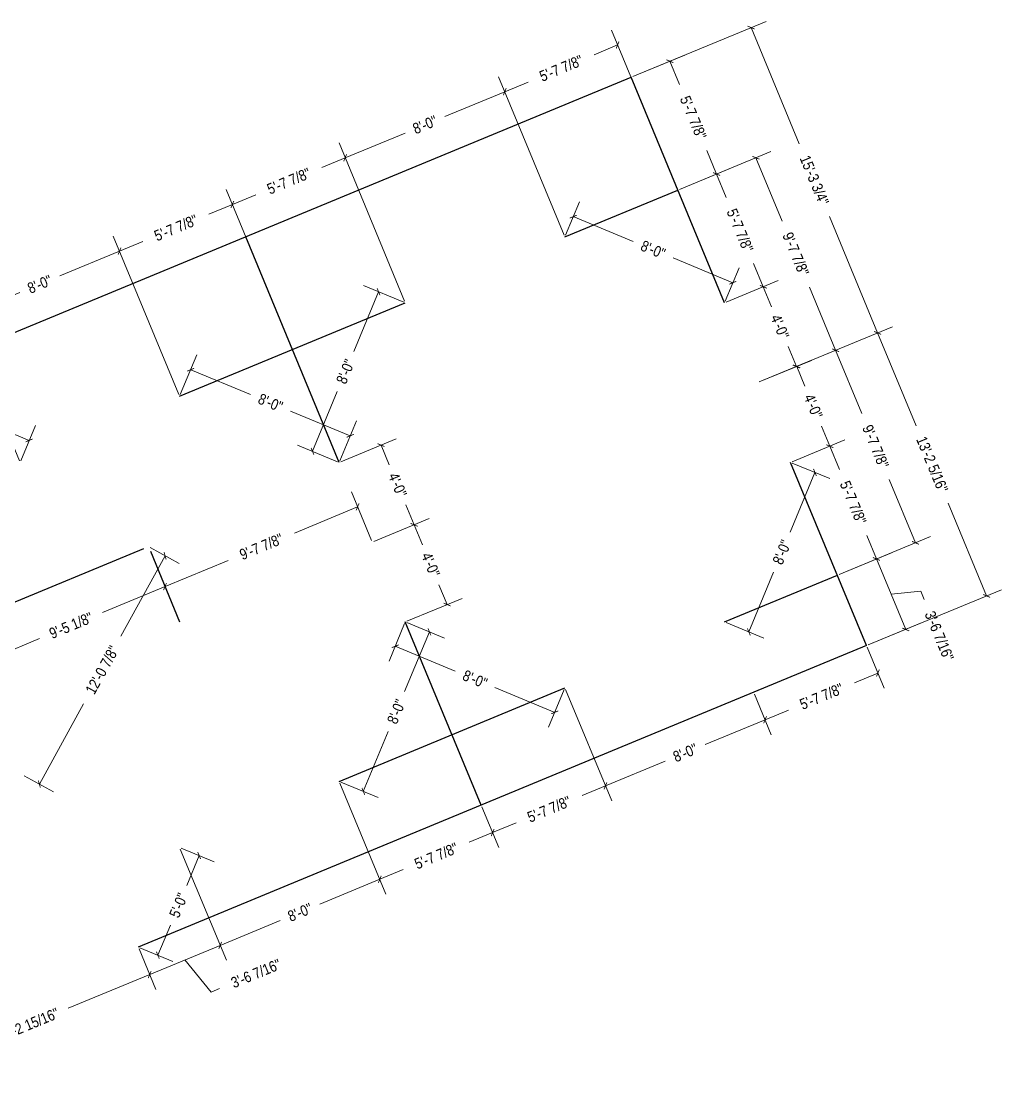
# Model space of a CAD drawing. Header units: inches. Extents: x 16134 to 18758, y 9254 to 10121.
# Drawn here: x 18213 to 18758, y 9359 to 9954 of the extents above; entities that cross this region are included whole.
import ezdxf

# ---------------------------------------------------------------- set-up
doc = ezdxf.new("R2010")
doc.units = ezdxf.units.IN
doc.header["$MEASUREMENT"] = 0
doc.styles.add('ARCHENTLTD', font='technical.ttf', dxfattribs={"height": 6})
doc.dimstyles.get("Standard").update_dxf_attribs({"dimtxt": 0.18, "dimasz": 0.18, "dimexe": 0.18, "dimexo": 0.0625, "dimgap": 0.09, "dimtad": 0, "dimtih": 1, "dimtoh": 1, "dimdec": 4, "dimzin": 0, "dimdsep": 46, "dimtxsty": 'Standard', "dimcen": 0.09, "dimadec": 0, "dimazin": 0, "dimtfac": 1, "dimtdec": 4, "dimtofl": 0, "dimtmove": 0, "dimatfit": 3, "dimfxl": 1, "dimtolj": 1, "dimtzin": 0, "dimarcsym": 0})

# ---------------------------------------------------------------- blocks, each defined once
blk = doc.blocks.new('_ArchTick')
at = {"color": 0, "linetype": 'ByBlock', "const_width": 0.15}
blk.add_lwpolyline([(-0.5, -0.5), (0.5, 0.5)], dxfattribs=at)
blk = doc.blocks.new('*D8')
at = {"color": 3, "lineweight": 9}
for p, q in [((18300.56, 9746.13), (18264.08, 9834.2)), ((18267.52, 9825.88), (18234.27, 9812.11)), ((18178.83, 9789.14), (18212.08, 9802.92)), ((18211.87, 9709.39), (18175.39, 9797.46))]:
    blk.add_line(p, q, dxfattribs=at)
at = {"color": 3, "lineweight": 9, "xscale": 3, "yscale": 3, "zscale": 3}
for p, rotation in [((18267.52, 9825.88), 22.49999999999789), ((18178.83, 9789.14), 202.4999999999979)]:
    blk.add_blockref('_ArchTick', p, dxfattribs=dict(at, rotation=rotation))
at = {"color": 3, "insert": (18223.18, 9807.51), "char_height": 6, "attachment_point": 5, "rotation": 22.5, "style": 'ARCHENTLTD'}
blk.add_mtext('\\A1;8\'-0"', dxfattribs=at)
blk = doc.blocks.new('*D9')
at = {"color": 3, "lineweight": 9}
for p, q in [((18389.25, 9709.39), (18326.79, 9860.17)), ((18330.24, 9851.86), (18317.24, 9846.47)), ((18300.56, 9746.13), (18264.08, 9834.2)), ((18267.52, 9825.88), (18280.53, 9831.27))]:
    blk.add_line(p, q, dxfattribs=at)
at = {"color": 3, "lineweight": 9, "xscale": 3, "yscale": 3, "zscale": 3}
for p, rotation in [((18330.24, 9851.86), 22.49999999999789), ((18267.52, 9825.88), 202.4999999999979)]:
    blk.add_blockref('_ArchTick', p, dxfattribs=dict(at, rotation=rotation))
at = {"color": 3, "insert": (18298.88, 9838.87), "char_height": 6, "attachment_point": 5, "rotation": 22.5, "style": 'ARCHENTLTD'}
blk.add_mtext('\\A1;5\'-7 7/8"', dxfattribs=at)
blk = doc.blocks.new('*D10')
at = {"color": 3, "lineweight": 9}
for p, q in [((18425.99, 9798.08), (18389.51, 9886.15)), ((18392.95, 9877.84), (18379.95, 9872.45)), ((18389.25, 9709.39), (18326.79, 9860.17)), ((18330.24, 9851.86), (18343.24, 9857.24))]:
    blk.add_line(p, q, dxfattribs=at)
at = {"color": 3, "lineweight": 9, "xscale": 3, "yscale": 3, "zscale": 3}
for p, rotation in [((18392.95, 9877.84), 22.49999999999789), ((18330.24, 9851.86), 202.4999999999979)]:
    blk.add_blockref('_ArchTick', p, dxfattribs=dict(at, rotation=rotation))
at = {"color": 3, "insert": (18361.6, 9864.85), "char_height": 6, "attachment_point": 5, "rotation": 22.5, "style": 'ARCHENTLTD'}
blk.add_mtext('\\A1;5\'-7 7/8"', dxfattribs=at)
blk = doc.blocks.new('*D11')
at = {"color": 3, "lineweight": 9}
for p, q in [((18514.68, 9834.82), (18478.2, 9922.89)), ((18481.65, 9914.57), (18448.39, 9900.8)), ((18392.95, 9877.84), (18426.21, 9891.61)), ((18425.99, 9798.08), (18389.51, 9886.15))]:
    blk.add_line(p, q, dxfattribs=at)
at = {"color": 3, "lineweight": 9, "xscale": 3, "yscale": 3, "zscale": 3}
for p, rotation in [((18481.65, 9914.57), 22.49999999999789), ((18392.95, 9877.84), 202.4999999999979)]:
    blk.add_blockref('_ArchTick', p, dxfattribs=dict(at, rotation=rotation))
at = {"color": 3, "insert": (18437.3, 9896.2), "char_height": 6, "attachment_point": 5, "rotation": 22.5, "style": 'ARCHENTLTD'}
blk.add_mtext('\\A1;8\'-0"', dxfattribs=at)
blk = doc.blocks.new('*D12')
at = {"color": 3, "lineweight": 9}
for p, q in [((18603.37, 9798.08), (18540.92, 9948.87)), ((18544.36, 9940.55), (18531.36, 9935.17)), ((18514.68, 9834.82), (18478.2, 9922.89)), ((18481.65, 9914.57), (18494.65, 9919.96))]:
    blk.add_line(p, q, dxfattribs=at)
at = {"color": 3, "lineweight": 9, "xscale": 3, "yscale": 3, "zscale": 3}
for p, rotation in [((18544.36, 9940.55), 22.49999999999789), ((18481.65, 9914.57), 202.4999999999979)]:
    blk.add_blockref('_ArchTick', p, dxfattribs=dict(at, rotation=rotation))
at = {"color": 3, "insert": (18513, 9927.56), "char_height": 6, "attachment_point": 5, "rotation": 22.5, "style": 'ARCHENTLTD'}
blk.add_mtext('\\A1;5\'-7 7/8"', dxfattribs=at)
blk = doc.blocks.new('*D13')
at = {"color": 3, "lineweight": 9}
for p, q in [((18604.68, 9797.54), (18633.65, 9809.54)), ((18625.34, 9806.1), (18629.92, 9795.03)), ((18643.71, 9761.75), (18639.13, 9772.81)), ((18623.05, 9753.19), (18652.02, 9765.2))]:
    blk.add_line(p, q, dxfattribs=at)
at = {"color": 3, "lineweight": 9, "xscale": 3, "yscale": 3, "zscale": 3}
for p, rotation in [((18625.34, 9806.1), 112.5000000000001), ((18643.71, 9761.75), 292.5000000000001)]:
    blk.add_blockref('_ArchTick', p, dxfattribs=dict(at, rotation=rotation))
at = {"color": 3, "insert": (18634.52, 9783.92), "char_height": 6, "attachment_point": 5, "rotation": 292.5, "style": 'ARCHENTLTD'}
blk.add_mtext('\\A1;4\'-0"', dxfattribs=at)
blk = doc.blocks.new('*D14')
at = {"color": 3, "lineweight": 9}
for p, q in [((18578.7, 9860.26), (18607.68, 9872.26)), ((18599.36, 9868.81), (18604.75, 9855.81)), ((18625.34, 9806.1), (18619.95, 9819.1)), ((18604.68, 9797.54), (18633.65, 9809.54))]:
    blk.add_line(p, q, dxfattribs=at)
at = {"color": 3, "lineweight": 9, "xscale": 3, "yscale": 3, "zscale": 3}
for p, rotation in [((18599.36, 9868.81), 112.5000000000001), ((18625.34, 9806.1), 292.5000000000001)]:
    blk.add_blockref('_ArchTick', p, dxfattribs=dict(at, rotation=rotation))
at = {"color": 3, "insert": (18612.35, 9837.45), "char_height": 6, "attachment_point": 5, "rotation": 292.5, "style": 'ARCHENTLTD'}
blk.add_mtext('\\A1;5\'-7 7/8"', dxfattribs=at)
blk = doc.blocks.new('*D15')
at = {"color": 3, "lineweight": 9}
for p, q in [((18552.73, 9922.97), (18581.7, 9934.97)), ((18573.38, 9931.53), (18578.77, 9918.52)), ((18599.36, 9868.81), (18593.98, 9881.81)), ((18578.7, 9860.26), (18607.68, 9872.26))]:
    blk.add_line(p, q, dxfattribs=at)
at = {"color": 3, "lineweight": 9, "xscale": 3, "yscale": 3, "zscale": 3}
for p, rotation in [((18573.38, 9931.53), 112.5000000000001), ((18599.36, 9868.81), 292.5000000000001)]:
    blk.add_blockref('_ArchTick', p, dxfattribs=dict(at, rotation=rotation))
at = {"color": 3, "insert": (18586.37, 9900.17), "char_height": 6, "attachment_point": 5, "rotation": 292.5, "style": 'ARCHENTLTD'}
blk.add_mtext('\\A1;5\'-7 7/8"', dxfattribs=at)
blk = doc.blocks.new('*D16')
at = {"color": 3, "lineweight": 9}
for p, q in [((18623.05, 9753.19), (18652.19, 9765.27)), ((18643.88, 9761.82), (18648.46, 9750.76)), ((18662.25, 9717.48), (18657.66, 9728.54)), ((18641.42, 9708.85), (18670.56, 9720.92))]:
    blk.add_line(p, q, dxfattribs=at)
at = {"color": 3, "lineweight": 9, "xscale": 3, "yscale": 3, "zscale": 3}
for p, rotation in [((18643.88, 9761.82), 112.5000000000026), ((18662.25, 9717.48), 292.5000000000026)]:
    blk.add_blockref('_ArchTick', p, dxfattribs=dict(at, rotation=rotation))
at = {"color": 3, "insert": (18653.06, 9739.65), "char_height": 6, "attachment_point": 5, "rotation": 292.5, "style": 'ARCHENTLTD'}
blk.add_mtext('\\A1;4\'-0"', dxfattribs=at)
blk = doc.blocks.new('*D17')
at = {"color": 3, "lineweight": 9}
for p, q in [((18641.42, 9708.85), (18670.56, 9720.92)), ((18662.25, 9717.48), (18667.63, 9704.47)), ((18688.22, 9654.76), (18682.84, 9667.76)), ((18667.4, 9646.13), (18696.54, 9658.2))]:
    blk.add_line(p, q, dxfattribs=at)
at = {"color": 3, "lineweight": 9, "xscale": 3, "yscale": 3, "zscale": 3}
for p, rotation in [((18662.25, 9717.48), 112.5000000000026), ((18688.22, 9654.76), 292.5000000000026)]:
    blk.add_blockref('_ArchTick', p, dxfattribs=dict(at, rotation=rotation))
at = {"color": 3, "insert": (18675.24, 9686.12), "char_height": 6, "attachment_point": 5, "rotation": 292.5, "style": 'ARCHENTLTD'}
blk.add_mtext('\\A1;5\'-7 7/8"', dxfattribs=at)
blk = doc.blocks.new('*D18')
at = {"color": 3, "lineweight": 9}
for p, q in [((18667.4, 9646.13), (18696.54, 9658.2)), ((18688.22, 9654.76), (18704.46, 9615.56)), ((18696.34, 9635.16), (18712.81, 9636.83)), ((18712.81, 9636.83), (18714.72, 9632.22)), ((18683.63, 9606.94), (18712.77, 9619.01))]:
    blk.add_line(p, q, dxfattribs=at)
at = {"color": 3, "lineweight": 9, "xscale": 3, "yscale": 3, "zscale": 3}
for p, rotation in [((18688.22, 9654.76), 112.5000000000026), ((18704.46, 9615.56), 292.5000000000026)]:
    blk.add_blockref('_ArchTick', p, dxfattribs=dict(at, rotation=rotation))
at = {"color": 3, "insert": (18723.12, 9611.95), "char_height": 6, "attachment_point": 5, "rotation": 292.5, "style": 'ARCHENTLTD'}
blk.add_mtext('\\A1;3\'-6 7/16"', dxfattribs=at)
blk = doc.blocks.new('*D20')
at = {"color": 3, "lineweight": 9}
for p, q in [((18123.94, 9746.13), (18132.07, 9765.75)), ((18128.62, 9757.44), (18161.88, 9743.66)), ((18217.32, 9720.7), (18184.06, 9734.47)), ((18212.63, 9709.39), (18220.76, 9729.02))]:
    blk.add_line(p, q, dxfattribs=at)
at = {"color": 3, "lineweight": 9, "xscale": 3, "yscale": 3, "zscale": 3}
for p, rotation in [((18128.62, 9757.44), 157.5000000000009), ((18217.32, 9720.7), 337.5000000000009)]:
    blk.add_blockref('_ArchTick', p, dxfattribs=dict(at, rotation=rotation))
at = {"color": 3, "insert": (18172.97, 9739.07), "char_height": 6, "attachment_point": 5, "rotation": 337.5, "style": 'ARCHENTLTD'}
blk.add_mtext('\\A1;8\'-0"', dxfattribs=at)
blk = doc.blocks.new('*D21')
at = {"color": 3, "lineweight": 9}
for p, q in [((18515.45, 9834.82), (18523.15, 9853.43)), ((18519.71, 9845.11), (18552.96, 9831.34)), ((18608.4, 9808.37), (18575.15, 9822.15)), ((18604.14, 9798.08), (18611.85, 9816.69))]:
    blk.add_line(p, q, dxfattribs=at)
at = {"color": 3, "lineweight": 9, "xscale": 3, "yscale": 3, "zscale": 3}
for p, rotation in [((18519.71, 9845.11), 157.5000000000001), ((18608.4, 9808.37), 337.5000000000001)]:
    blk.add_blockref('_ArchTick', p, dxfattribs=dict(at, rotation=rotation))
at = {"color": 3, "insert": (18564.06, 9826.74), "char_height": 6, "attachment_point": 5, "rotation": 337.5, "style": 'ARCHENTLTD'}
blk.add_mtext('\\A1;8\'-0"', dxfattribs=at)
blk = doc.blocks.new('*D22')
at = {"color": 3, "lineweight": 9}
for p, q in [((18641.42, 9708.08), (18662.36, 9699.41)), ((18654.04, 9702.85), (18640.27, 9669.6)), ((18617.31, 9614.16), (18631.08, 9647.41)), ((18604.68, 9619.39), (18625.62, 9610.72))]:
    blk.add_line(p, q, dxfattribs=at)
at = {"color": 3, "lineweight": 9, "xscale": 3, "yscale": 3, "zscale": 3}
for p, rotation in [((18654.04, 9702.85), 67.49999999999824), ((18617.31, 9614.16), 247.4999999999982)]:
    blk.add_blockref('_ArchTick', p, dxfattribs=dict(at, rotation=rotation))
at = {"color": 3, "insert": (18635.68, 9658.51), "char_height": 6, "attachment_point": 5, "rotation": 67.5, "style": 'ARCHENTLTD'}
blk.add_mtext('\\A1;8\'-0"', dxfattribs=at)
blk = doc.blocks.new('*D23')
at = {"color": 3, "lineweight": 9}
for p, q in [((18683.09, 9605.63), (18692.46, 9583)), ((18689.02, 9591.31), (18676.02, 9585.93)), ((18620.37, 9579.65), (18629.75, 9557.02)), ((18626.31, 9565.34), (18639.31, 9570.72))]:
    blk.add_line(p, q, dxfattribs=at)
at = {"color": 3, "lineweight": 9, "xscale": 3, "yscale": 3, "zscale": 3}
for p, rotation in [((18689.02, 9591.31), 22.49999999999912), ((18626.31, 9565.34), 202.4999999999991)]:
    blk.add_blockref('_ArchTick', p, dxfattribs=dict(at, rotation=rotation))
at = {"color": 3, "insert": (18657.66, 9578.32), "char_height": 6, "attachment_point": 5, "rotation": 22.5, "style": 'ARCHENTLTD'}
blk.add_mtext('\\A1;5\'-7 7/8"', dxfattribs=at)
blk = doc.blocks.new('*D24')
at = {"color": 3, "lineweight": 9}
for p, q in [((18515.45, 9582.11), (18541.06, 9520.28)), ((18620.37, 9579.65), (18629.75, 9557.02)), ((18626.31, 9565.34), (18593.05, 9551.56)), ((18537.61, 9528.6), (18570.86, 9542.37))]:
    blk.add_line(p, q, dxfattribs=at)
at = {"color": 3, "lineweight": 9, "xscale": 3, "yscale": 3, "zscale": 3}
for p, rotation in [((18626.31, 9565.34), 22.49999999999904), ((18537.61, 9528.6), 202.499999999999)]:
    blk.add_blockref('_ArchTick', p, dxfattribs=dict(at, rotation=rotation))
at = {"color": 3, "insert": (18581.96, 9546.97), "char_height": 6, "attachment_point": 5, "rotation": 22.5, "style": 'ARCHENTLTD'}
blk.add_mtext('\\A1;8\'-0"', dxfattribs=at)
blk = doc.blocks.new('*D25')
at = {"color": 3, "lineweight": 9}
for p, q in [((18515.45, 9582.11), (18541.06, 9520.28)), ((18537.61, 9528.6), (18524.61, 9523.21)), ((18468.97, 9516.94), (18478.34, 9494.31)), ((18474.9, 9502.62), (18487.9, 9508.01))]:
    blk.add_line(p, q, dxfattribs=at)
at = {"color": 3, "lineweight": 9, "xscale": 3, "yscale": 3, "zscale": 3}
for p, rotation in [((18537.61, 9528.6), 22.49999999999904), ((18474.9, 9502.62), 202.499999999999)]:
    blk.add_blockref('_ArchTick', p, dxfattribs=dict(at, rotation=rotation))
at = {"color": 3, "insert": (18506.26, 9515.61), "char_height": 6, "attachment_point": 5, "rotation": 22.5, "style": 'ARCHENTLTD'}
blk.add_mtext('\\A1;5\'-7 7/8"', dxfattribs=at)
blk = doc.blocks.new('*D26')
at = {"color": 3, "lineweight": 9}
for p, q in [((18390.02, 9530.16), (18415.63, 9468.33)), ((18468.97, 9516.94), (18478.34, 9494.31)), ((18474.9, 9502.62), (18461.9, 9497.23)), ((18412.18, 9476.64), (18425.19, 9482.03))]:
    blk.add_line(p, q, dxfattribs=at)
at = {"color": 3, "lineweight": 9, "xscale": 3, "yscale": 3, "zscale": 3}
for p, rotation in [((18474.9, 9502.62), 22.49999999999904), ((18412.18, 9476.64), 202.499999999999)]:
    blk.add_blockref('_ArchTick', p, dxfattribs=dict(at, rotation=rotation))
at = {"color": 3, "insert": (18443.54, 9489.63), "char_height": 6, "attachment_point": 5, "rotation": 22.5, "style": 'ARCHENTLTD'}
blk.add_mtext('\\A1;5\'-7 7/8"', dxfattribs=at)
blk = doc.blocks.new('*D27')
at = {"color": 3, "lineweight": 9}
for p, q in [((18390.02, 9530.16), (18415.63, 9468.33)), ((18301.32, 9493.42), (18326.93, 9431.59)), ((18412.18, 9476.64), (18378.93, 9462.87)), ((18323.49, 9439.91), (18356.74, 9453.68))]:
    blk.add_line(p, q, dxfattribs=at)
at = {"color": 3, "lineweight": 9, "xscale": 3, "yscale": 3, "zscale": 3}
for p, rotation in [((18412.18, 9476.64), 22.49999999999904), ((18323.49, 9439.91), 202.499999999999)]:
    blk.add_blockref('_ArchTick', p, dxfattribs=dict(at, rotation=rotation))
at = {"color": 3, "insert": (18367.84, 9458.27), "char_height": 6, "attachment_point": 5, "rotation": 22.5, "style": 'ARCHENTLTD'}
blk.add_mtext('\\A1;8\'-0"', dxfattribs=at)
blk = doc.blocks.new('*D28')
at = {"color": 3, "lineweight": 9}
for p, q in [((18301.32, 9493.42), (18326.93, 9431.59)), ((18278.36, 9437.99), (18287.74, 9415.35)), ((18323.49, 9439.91), (18284.29, 9423.67)), ((18303.89, 9431.79), (18318.45, 9413.94)), ((18318.45, 9413.94), (18323.07, 9415.85))]:
    blk.add_line(p, q, dxfattribs=at)
at = {"color": 3, "lineweight": 9, "xscale": 3, "yscale": 3, "zscale": 3}
for p, rotation in [((18323.49, 9439.91), 22.49999999999904), ((18284.29, 9423.67), 202.499999999999)]:
    blk.add_blockref('_ArchTick', p, dxfattribs=dict(at, rotation=rotation))
at = {"color": 3, "insert": (18343.33, 9424.25), "char_height": 6, "attachment_point": 5, "rotation": 22.5, "style": 'ARCHENTLTD'}
blk.add_mtext('\\A1;3\'-6 7/16"', dxfattribs=at)
blk = doc.blocks.new('*D29')
at = {"color": 3, "lineweight": 9}
for p, q in [((18278.36, 9437.99), (18287.74, 9415.35)), ((18284.29, 9423.67), (18239, 9404.91)), ((18148.56, 9367.45), (18193.86, 9386.21)), ((18142.63, 9381.77), (18152.01, 9359.13))]:
    blk.add_line(p, q, dxfattribs=at)
at = {"color": 3, "lineweight": 9, "xscale": 3, "yscale": 3, "zscale": 3}
for p, rotation in [((18284.29, 9423.67), 22.49999999999904), ((18148.56, 9367.45), 202.499999999999)]:
    blk.add_blockref('_ArchTick', p, dxfattribs=dict(at, rotation=rotation))
at = {"color": 3, "insert": (18216.43, 9395.56), "char_height": 6, "attachment_point": 5, "rotation": 22.5, "style": 'ARCHENTLTD'}
blk.add_mtext('\\A1;12\'-2 15/16"', dxfattribs=at)
blk = doc.blocks.new('*D33')
at = {"color": 3, "lineweight": 9}
for p, q in [((18439.77, 9614.22), (18425.99, 9580.97)), ((18427.3, 9619.39), (18448.08, 9610.78)), ((18403.03, 9525.53), (18416.8, 9558.78)), ((18390.56, 9530.7), (18411.34, 9522.09))]:
    blk.add_line(p, q, dxfattribs=at)
at = {"color": 3, "lineweight": 9, "xscale": 3, "yscale": 3, "zscale": 3}
for p, rotation in [((18439.77, 9614.22), 67.49999999999908), ((18403.03, 9525.53), 247.4999999999991)]:
    blk.add_blockref('_ArchTick', p, dxfattribs=dict(at, rotation=rotation))
at = {"color": 3, "insert": (18421.4, 9569.88), "char_height": 6, "attachment_point": 5, "rotation": 67.5, "style": 'ARCHENTLTD'}
blk.add_mtext('\\A1;8\'-0"', dxfattribs=at)
blk = doc.blocks.new('*D34')
at = {"color": 3, "lineweight": 9}
for p, q in [((18301.87, 9493.96), (18320.12, 9486.4)), ((18311.8, 9489.84), (18304.87, 9473.11)), ((18288.84, 9434.41), (18295.77, 9451.15)), ((18278.9, 9438.53), (18297.15, 9430.97))]:
    blk.add_line(p, q, dxfattribs=at)
at = {"color": 3, "lineweight": 9, "xscale": 3, "yscale": 3, "zscale": 3}
for p, rotation in [((18311.8, 9489.84), 67.49999999999874), ((18288.84, 9434.41), 247.4999999999987)]:
    blk.add_blockref('_ArchTick', p, dxfattribs=dict(at, rotation=rotation))
at = {"color": 3, "insert": (18300.32, 9462.13), "char_height": 6, "attachment_point": 5, "rotation": 67.5, "style": 'ARCHENTLTD'}
blk.add_mtext('\\A1;5\'-0"', dxfattribs=at)
blk = doc.blocks.new('*D71')
at = {"color": 3, "lineweight": 9}
for p, q in [((18425.99, 9618.85), (18417.31, 9597.9)), ((18420.75, 9606.21), (18454.01, 9592.44)), ((18509.45, 9569.47), (18476.19, 9583.25)), ((18514.68, 9582.11), (18506, 9561.16))]:
    blk.add_line(p, q, dxfattribs=at)
at = {"color": 3, "lineweight": 9, "xscale": 3, "yscale": 3, "zscale": 3}
for p, rotation in [((18420.75, 9606.21), 157.5000000000049), ((18509.45, 9569.47), 337.5000000000049)]:
    blk.add_blockref('_ArchTick', p, dxfattribs=dict(at, rotation=rotation))
at = {"color": 3, "insert": (18465.1, 9587.84), "char_height": 6, "attachment_point": 5, "rotation": 337.5, "style": 'ARCHENTLTD'}
blk.add_mtext('\\A1;8\'-0"', dxfattribs=at)
blk = doc.blocks.new('*D72')
at = {"color": 3, "lineweight": 9}
for p, q in [((18301.32, 9746.13), (18310.51, 9768.3)), ((18307.07, 9759.99), (18340.32, 9746.22)), ((18395.76, 9723.25), (18362.51, 9737.03)), ((18390.02, 9709.39), (18399.2, 9731.57))]:
    blk.add_line(p, q, dxfattribs=at)
at = {"color": 3, "lineweight": 9, "xscale": 3, "yscale": 3, "zscale": 3}
for p, rotation in [((18307.07, 9759.99), 157.5000000000001), ((18395.76, 9723.25), 337.5000000000001)]:
    blk.add_blockref('_ArchTick', p, dxfattribs=dict(at, rotation=rotation))
at = {"color": 3, "insert": (18351.41, 9741.62), "char_height": 6, "attachment_point": 5, "rotation": 337.5, "style": 'ARCHENTLTD'}
blk.add_mtext('\\A1;8\'-0"', dxfattribs=at)
blk = doc.blocks.new('*D73')
at = {"color": 3, "lineweight": 9}
for p, q in [((18425.45, 9797.54), (18403.19, 9806.76)), ((18411.51, 9803.32), (18397.73, 9770.06)), ((18374.77, 9714.62), (18388.54, 9747.88)), ((18388.71, 9708.85), (18366.45, 9718.07))]:
    blk.add_line(p, q, dxfattribs=at)
at = {"color": 3, "lineweight": 9, "xscale": 3, "yscale": 3, "zscale": 3}
for p, rotation in [((18411.51, 9803.32), 67.4999999999999), ((18374.77, 9714.62), 247.4999999999999)]:
    blk.add_blockref('_ArchTick', p, dxfattribs=dict(at, rotation=rotation))
at = {"color": 3, "insert": (18393.14, 9758.97), "char_height": 6, "attachment_point": 5, "rotation": 67.5, "style": 'ARCHENTLTD'}
blk.add_mtext('\\A1;8\'-0"', dxfattribs=at)
blk = doc.blocks.new('*D97')
at = {"color": 3, "lineweight": 9}
for p, q in [((18552.73, 9922.97), (18626.86, 9953.68)), ((18618.55, 9950.23), (18645.32, 9885.59)), ((18688.87, 9780.46), (18662.09, 9845.1)), ((18623.05, 9753.19), (18697.18, 9783.9))]:
    blk.add_line(p, q, dxfattribs=at)
at = {"color": 3, "lineweight": 9, "xscale": 3, "yscale": 3, "zscale": 3}
for p, rotation in [((18618.55, 9950.23), 112.4999999999983), ((18688.87, 9780.46), 292.4999999999983)]:
    blk.add_blockref('_ArchTick', p, dxfattribs=dict(at, rotation=rotation))
at = {"color": 3, "insert": (18653.71, 9865.35), "char_height": 6, "attachment_point": 5, "rotation": 292.5, "style": 'ARCHENTLTD'}
blk.add_mtext('\\A1;15\'-3 3/4"', dxfattribs=at)
blk = doc.blocks.new('*D98')
at = {"color": 3, "lineweight": 9}
for p, q in [((18578.7, 9860.26), (18629.51, 9881.3)), ((18621.19, 9877.86), (18635.76, 9842.68)), ((18665.54, 9770.79), (18650.97, 9805.97)), ((18623.05, 9753.19), (18673.85, 9774.24))]:
    blk.add_line(p, q, dxfattribs=at)
at = {"color": 3, "lineweight": 9, "xscale": 3, "yscale": 3, "zscale": 3}
for p, rotation in [((18621.19, 9877.86), 112.5000000000018), ((18665.54, 9770.79), 292.5000000000019)]:
    blk.add_blockref('_ArchTick', p, dxfattribs=dict(at, rotation=rotation))
at = {"color": 3, "insert": (18643.37, 9824.32), "char_height": 6, "attachment_point": 5, "rotation": 292.5, "style": 'ARCHENTLTD'}
blk.add_mtext('\\A1;9\'-7 7/8"', dxfattribs=at)
blk = doc.blocks.new('*D99')
at = {"color": 3, "lineweight": 9}
for p, q in [((18407.62, 9665.04), (18396.43, 9692.07)), ((18399.87, 9683.75), (18364.7, 9669.18)), ((18292.81, 9639.41), (18327.98, 9653.97)), ((18300.56, 9620.7), (18289.37, 9647.72))]:
    blk.add_line(p, q, dxfattribs=at)
at = {"color": 3, "lineweight": 9, "xscale": 3, "yscale": 3, "zscale": 3}
for p, rotation in [((18399.87, 9683.75), 22.49999999999912), ((18292.81, 9639.41), 202.4999999999991)]:
    blk.add_blockref('_ArchTick', p, dxfattribs=dict(at, rotation=rotation))
at = {"color": 3, "insert": (18346.34, 9661.58), "char_height": 6, "attachment_point": 5, "rotation": 22.5, "style": 'ARCHENTLTD'}
blk.add_mtext('\\A1;9\'-7 7/8"', dxfattribs=at)
blk = doc.blocks.new('*D100')
at = {"color": 3, "lineweight": 9}
for p, q in [((18300.56, 9620.7), (18289.37, 9647.72)), ((18292.81, 9639.41), (18258.09, 9625.02)), ((18179.49, 9617.36), (18191.73, 9587.8)), ((18188.29, 9596.11), (18223.01, 9610.49))]:
    blk.add_line(p, q, dxfattribs=at)
at = {"color": 3, "lineweight": 9, "xscale": 3, "yscale": 3, "zscale": 3}
for p, rotation in [((18292.81, 9639.41), 22.49999999999912), ((18188.29, 9596.11), 202.4999999999991)]:
    blk.add_blockref('_ArchTick', p, dxfattribs=dict(at, rotation=rotation))
at = {"color": 3, "insert": (18240.55, 9617.76), "char_height": 6, "attachment_point": 5, "rotation": 22.5, "style": 'ARCHENTLTD'}
blk.add_mtext('\\A1;9\'-5 1/8"', dxfattribs=at)
blk = doc.blocks.new('*D105')
at = {"color": 3, "lineweight": 9}
for p, q in [((18292.86, 9656.49), (18268.26, 9611.84)), ((18284.5, 9661.1), (18300.74, 9652.15)), ((18222.97, 9529.59), (18247.56, 9574.25)), ((18214.61, 9534.19), (18230.85, 9525.25))]:
    blk.add_line(p, q, dxfattribs=at)
at = {"color": 3, "lineweight": 9, "xscale": 3, "yscale": 3, "zscale": 3}
for p, rotation in [((18292.86, 9656.49), 61.15801686161419), ((18222.97, 9529.59), 241.1580168616142)]:
    blk.add_blockref('_ArchTick', p, dxfattribs=dict(at, rotation=rotation))
at = {"color": 3, "insert": (18257.91, 9593.04), "char_height": 6, "attachment_point": 5, "rotation": 61.15802, "style": 'ARCHENTLTD'}
blk.add_mtext('\\A1;12\'-0 7/8"', dxfattribs=at)
blk = doc.blocks.new('*D107')
at = {"color": 3, "lineweight": 9}
for p, q in [((18390.56, 9708.85), (18421.19, 9721.54)), ((18412.87, 9718.09), (18417.46, 9707.03)), ((18431.24, 9673.75), (18426.66, 9684.81)), ((18408.93, 9664.5), (18439.56, 9677.19))]:
    blk.add_line(p, q, dxfattribs=at)
at = {"color": 3, "lineweight": 9, "xscale": 3, "yscale": 3, "zscale": 3}
for p, rotation in [((18412.87, 9718.09), 112.5000000000017), ((18431.24, 9673.75), 292.5000000000018)]:
    blk.add_blockref('_ArchTick', p, dxfattribs=dict(at, rotation=rotation))
at = {"color": 3, "insert": (18422.06, 9695.92), "char_height": 6, "attachment_point": 5, "rotation": 292.5, "style": 'ARCHENTLTD'}
blk.add_mtext('\\A1;4\'-0"', dxfattribs=at)
blk = doc.blocks.new('*D108')
at = {"color": 3, "lineweight": 9}
for p, q in [((18408.93, 9664.5), (18439.56, 9677.19)), ((18431.24, 9673.75), (18435.83, 9662.68)), ((18449.61, 9629.4), (18445.03, 9640.46)), ((18427.3, 9620.16), (18457.93, 9632.84))]:
    blk.add_line(p, q, dxfattribs=at)
at = {"color": 3, "lineweight": 9, "xscale": 3, "yscale": 3, "zscale": 3}
for p, rotation in [((18431.24, 9673.75), 112.5000000000017), ((18449.61, 9629.4), 292.5000000000018)]:
    blk.add_blockref('_ArchTick', p, dxfattribs=dict(at, rotation=rotation))
at = {"color": 3, "insert": (18440.43, 9651.57), "char_height": 6, "attachment_point": 5, "rotation": 292.5, "style": 'ARCHENTLTD'}
blk.add_mtext('\\A1;4\'-0"', dxfattribs=at)
blk = doc.blocks.new('*D109')
at = {"color": 3, "lineweight": 9}
for p, q in [((18623.05, 9753.19), (18673.85, 9774.24)), ((18665.54, 9770.79), (18680.11, 9735.62)), ((18709.89, 9663.73), (18695.32, 9698.9)), ((18667.4, 9646.13), (18718.2, 9667.18))]:
    blk.add_line(p, q, dxfattribs=at)
at = {"color": 3, "lineweight": 9, "xscale": 3, "yscale": 3, "zscale": 3}
for p, rotation in [((18665.54, 9770.79), 112.5000000000019), ((18709.89, 9663.73), 292.5000000000019)]:
    blk.add_blockref('_ArchTick', p, dxfattribs=dict(at, rotation=rotation))
at = {"color": 3, "insert": (18687.71, 9717.26), "char_height": 6, "attachment_point": 5, "rotation": 292.5, "style": 'ARCHENTLTD'}
blk.add_mtext('\\A1;9\'-7 7/8"', dxfattribs=at)
blk = doc.blocks.new('*D110')
at = {"color": 3, "lineweight": 9}
for p, q in [((18623.05, 9753.19), (18697.18, 9783.9)), ((18688.87, 9780.46), (18710.27, 9728.8)), ((18749.45, 9634.2), (18728.05, 9685.86)), ((18683.63, 9606.94), (18757.77, 9637.64))]:
    blk.add_line(p, q, dxfattribs=at)
at = {"color": 3, "lineweight": 9, "xscale": 3, "yscale": 3, "zscale": 3}
for p, rotation in [((18688.87, 9780.46), 112.4999999999983), ((18749.45, 9634.2), 292.4999999999983)]:
    blk.add_blockref('_ArchTick', p, dxfattribs=dict(at, rotation=rotation))
at = {"color": 3, "insert": (18719.16, 9707.33), "char_height": 6, "attachment_point": 5, "rotation": 292.5, "style": 'ARCHENTLTD'}
blk.add_mtext('\\A1;13\'-2 5/16"', dxfattribs=at)

msp = doc.modelspace()

# ---------------------------------------------------------------- linework, layer by layer
at = {"color": 6}
for p, q in [((18123.55651, 9745.20263), (18551.80147, 9922.5875)), ((18603.7563, 9797.15746), (18551.80147, 9922.5875)), ((18515.06386, 9833.89507), (18577.77889, 9859.87248)), ((18389.63382, 9708.46502), (18337.67899, 9833.89507)), ((18300.94139, 9745.20263), (18426.37143, 9797.15746)), ((18682.70721, 9606.55311), (18640.49391, 9708.46502)), ((17983.35071, 9537.20047), (18281.08429, 9660.52576)), ((18284.67734, 9659.03747), (18300.94139, 9619.77259)), ((18603.7563, 9619.77259), (18666.47132, 9645.75)), ((18468.58473, 9517.86068), (18426.37143, 9619.77259)), ((18682.70721, 9606.55311), (18277.98038, 9438.90977)), ((18389.63382, 9531.08015), (18515.06386, 9583.03498))]:
    msp.add_line(p, q, dxfattribs=at)

# ---------------------------------------------------------------- dimensions: what is measured, and where the dimension line sits
for p1, p2, distance, picture, middle in [((18551.80147, 9922.5875), (18622.1251, 9752.81124), 72.24277, '*D97', (18653.70691, 9865.34548)), ((18577.778887, 9859.872482), (18622.125105, 9752.811242), 46.991097, '*D98', (18643.366109, 9824.324576)), ((18515.06386, 9833.89507), (18603.7563, 9797.15746), 12.13996, '*D21', (18564.05584, 9826.74212)), ((18389.63382, 9708.46502), (18426.37143, 9797.15746), 16.0911, '*D73', (18393.13639, 9758.96904)), ((18622.1251, 9752.81124), (18603.7563, 9797.15746), -23.3612, '*D13', (18634.52364, 9783.92429)), ((18123.55651, 9745.20263), (18212.24895, 9708.46502), 13.24361, '*D20', (18172.97084, 9739.06933)), ((18300.94139, 9745.20263), (18389.63382, 9708.46502), 16.00556, '*D72', (18351.41266, 9741.62103)), ((18622.1251, 9752.81124), (18640.49391, 9708.46502), 23.54504, '*D16', (18653.06229, 9739.64843)), ((18389.63382, 9708.46502), (18408.00263, 9664.11881), 25.15513, '*D107', (18422.05853, 9695.91837)), ((18603.7563, 9619.77259), (18640.49391, 9708.46502), -14.66755, '*D22', (18635.67616, 9658.50578)), ((18408.00263, 9664.11881), (18300.94139, 9619.77259), -21.25, '*D99', (18346.33998, 9661.57814)), ((18213.737239, 9534.673202), (18283.62496, 9661.578138), -10.540092, '*D105', (18257.913729, 9593.041176)), ((18389.63382, 9531.08015), (18426.37143, 9619.77259), -14.49805, '*D33', (18421.39708, 9569.87821)), ((18426.37143, 9619.77259), (18515.06386, 9583.03498), -14.67861, '*D71', (18465.10039, 9587.84252)), ((18682.70721, 9606.55311), (18619.99218, 9580.5757), 16.49622, '*D23', (18657.66252, 9578.32389)), ((18277.98038, 9438.90977), (18300.94139, 9494.34254), -11.7536, '*D34', (18300.3198, 9462.12825))]:
    dim = msp.add_aligned_dim(p1=p1, p2=p2, distance=distance, dimstyle='Standard', override={"dimtxt": 6, "dimasz": 3, "dimexe": 9, "dimexo": 1, "dimgap": 2.5, "dimtih": 0, "dimtoh": 0, "dimrnd": 0.0625, "dimzin": 1, "dimlunit": 4, "dimtxsty": 'ARCHENTLTD', "dimblk": 'ArchTick', "dimcen": 6, "dimclrd": 3, "dimclre": 3, "dimclrt": 3, "dimadec": 2, "dimtmove": 1, "dimldrblk": 'ArchTick', "dimfrac": 2, "dimlwd": 9, "dimlwe": 9}, dxfattribs=at)
    dim.commit()
    dim.dimension.update_dxf_attribs({"geometry": picture, "text_midpoint": middle})
for base, p1, p2, angle, picture, middle in [((18544.36069, 9940.55114), (18515.06386, 9833.89507), (18603.7563, 9797.15746), 202.5, '*D12', (18513.00318, 9927.56243)), ((18573.38441, 9931.52745), (18577.77889, 9859.87248), (18551.80147, 9922.5875), 292.5, '*D15', (18586.37312, 9900.16994)), ((18481.64567, 9914.57373), (18426.37143, 9797.15746), (18515.06386, 9833.89507), 202.5, '*D11', (18437.29945, 9896.20492)), ((18392.95324, 9877.83612), (18389.63382, 9708.46502), (18426.37143, 9797.15746), 202.5, '*D10', (18361.59572, 9864.84741)), ((18599.361822, 9868.812426), (18603.7563, 9797.157459), (18577.778887, 9859.872482), 292.5, '*D14', (18612.350528, 9837.454914)), ((18330.238213, 9851.858705), (18300.941385, 9745.202634), (18389.63382, 9708.465024), 202.5, '*D9', (18298.880702, 9838.869998)), ((18267.52319, 9825.88129), (18212.24895, 9708.46502), (18300.94139, 9745.20263), 202.5, '*D8', (18223.17697, 9807.51249)), ((18749.45082, 9634.19922), (18622.1251, 9752.81124), (18682.70721, 9606.55311), 112.5, '*D110', (18719.15977, 9707.32829)), ((18709.88544, 9663.73272), (18622.1251, 9752.81124), (18666.47132, 9645.75), 112.5, '*D109', (18687.71233, 9717.26334)), ((18688.224103, 9654.760298), (18640.49391, 9708.465024), (18666.471322, 9645.750002), 112.5, '*D17', (18675.235396, 9686.11781)), ((18449.61174, 9629.39904), (18408.00263, 9664.11881), (18426.37143, 9619.77259), 112.5, '*D108', (18440.42734, 9651.57215)), ((18704.45999, 9615.56341), (18666.47132, 9645.75), (18682.70721, 9606.55311), 112.5, '*D18', (18715.67875, 9629.90559)), ((18188.28879, 9596.11119), (18300.94139, 9619.77259), (18179.10439, 9618.2843), 22.5, '*D100', (18240.54908, 9617.75811)), ((18474.897556, 9502.620157), (18515.063865, 9583.034979), (18468.584726, 9517.860678), 22.5, '*D25', (18506.255067, 9515.608863)), ((18537.61258, 9528.59757), (18619.99218, 9580.5757), (18515.06386, 9583.03498), 22.5, '*D24', (18581.9588, 9546.96637)), ((18323.4901, 9439.90513), (18389.63382, 9531.08015), (18300.94139, 9494.34254), 22.5, '*D27', (18367.83632, 9458.27394)), ((18412.18253, 9476.64274), (18468.58473, 9517.86068), (18389.63382, 9531.08015), 22.5, '*D26', (18443.54004, 9489.63145)), ((18284.29321, 9423.66925), (18300.94139, 9494.34254), (18277.98038, 9438.90977), 22.5, '*D28', (18325.37692, 9416.80922)), ((18148.56451, 9367.44858), (18277.98038, 9438.90977), (18142.25168, 9382.6891), 22.5, '*D29', (18216.42886, 9395.55892))]:
    dim = msp.add_linear_dim(base=base, p1=p1, p2=p2, angle=angle, dimstyle='Standard', override={"dimtxt": 6, "dimasz": 3, "dimexe": 9, "dimexo": 1, "dimgap": 2.5, "dimtih": 0, "dimtoh": 0, "dimrnd": 0.0625, "dimzin": 1, "dimlunit": 4, "dimtxsty": 'ARCHENTLTD', "dimblk": 'ArchTick', "dimcen": 6, "dimclrd": 3, "dimclre": 3, "dimclrt": 3, "dimadec": 2, "dimtmove": 1, "dimldrblk": 'ArchTick', "dimfrac": 2, "dimlwd": 9, "dimlwe": 9}, dxfattribs=at)
    dim.commit()
    dim.dimension.update_dxf_attribs({"geometry": picture, "text_midpoint": middle})

doc.saveas('drawing.dxf')
